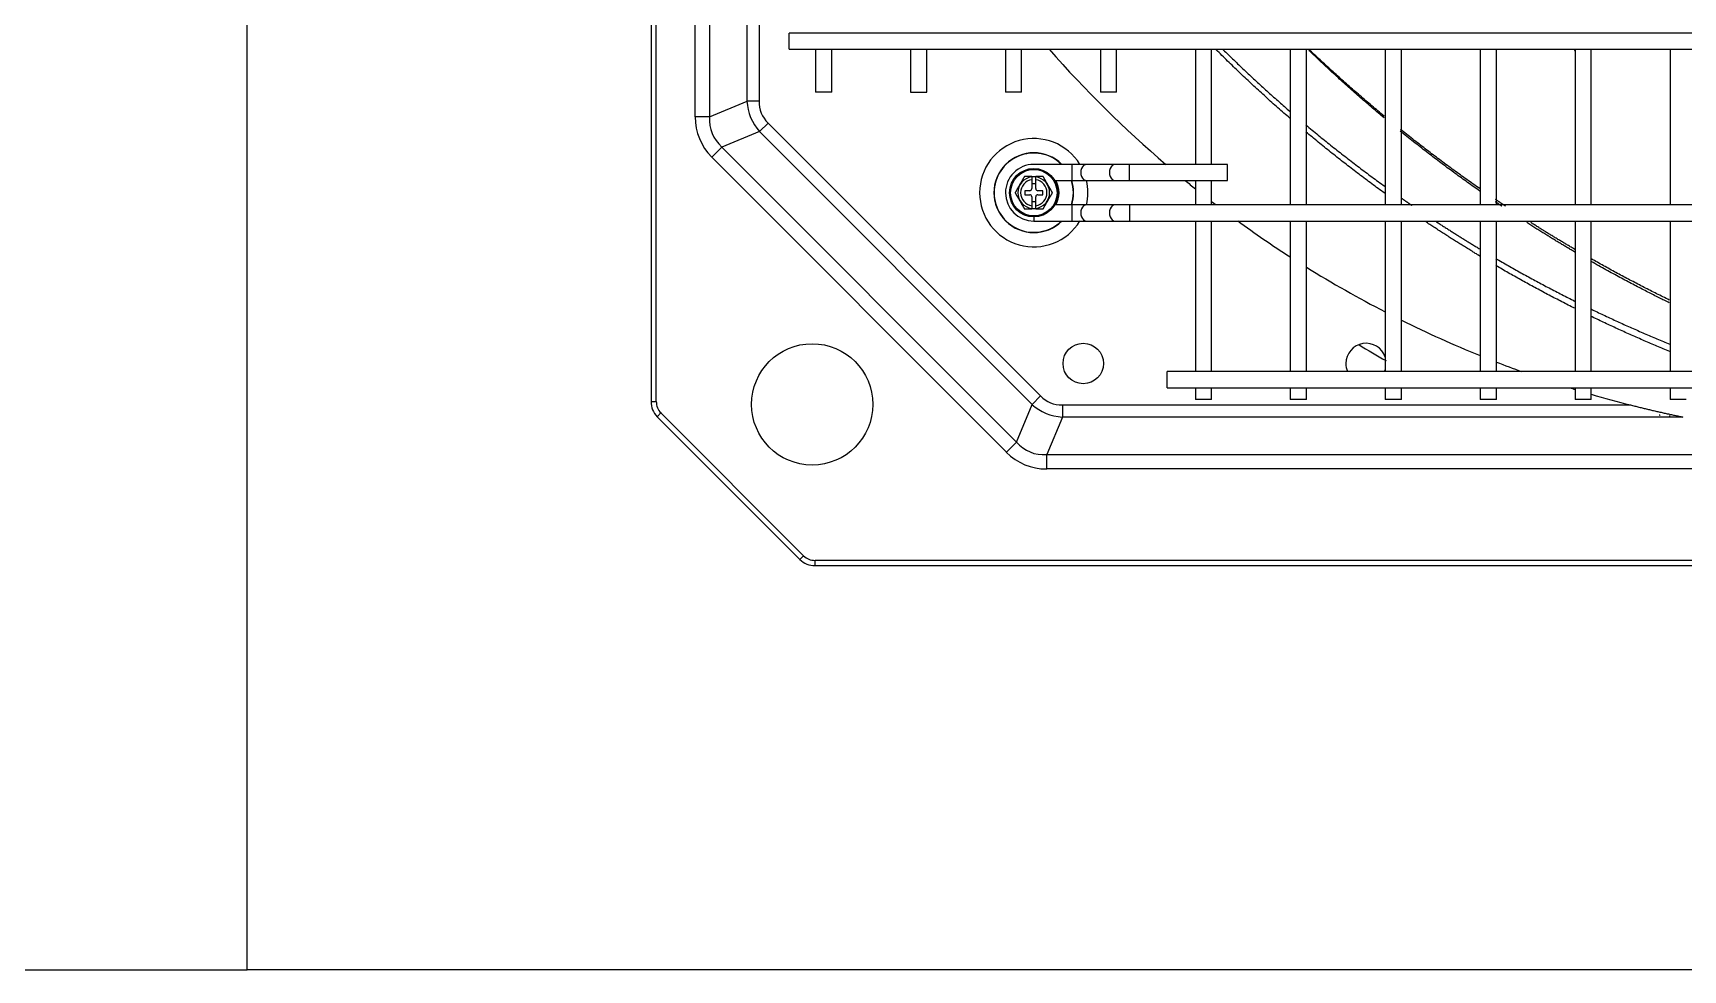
# Model space of a CAD drawing. Header units: millimetres. Extents: x 0 to 504600, y 0 to 118800.
# Drawn here: x 433051.3 to 433459.7, y 45578.4 to 45810.2 of the extents above; entities that cross this region are included whole.
import ezdxf

# ---------------------------------------------------------------- set-up
doc = ezdxf.new("R2010")
doc.units = ezdxf.units.MM
doc.header["$LTSCALE"] = 200
doc.layers.add('LG-AIRCON', color=240, linetype='Continuous')

# ---------------------------------------------------------------- blocks, each defined once
blk = doc.blocks.new('UXC')
at = {"layer": 'LG-AIRCON', "color": 0}
for p, q in [((1168.46, 762), (391.35, 762)), ((391.35, 760.7), (1168.46, 760.7)), ((1168.46, 762), (1168.46, 760.7)), ((1172.2, 760.45), (1171.29, 759.53)), ((1207.5, 725.15), (1172.2, 760.45)), ((1171.29, 759.53), (1206.58, 724.23)), ((493.1, 738.07), (1111.1, 738.07)), ((1111.1, 738.07), (1111.1, 734.54)), ((1111.1, 734.54), (493.1, 734.54)), ((1107.24, 725.23), (1111.1, 734.54)), ((1118.6, 731.43), (1114.74, 722.12)), ((1118.6, 731.43), (1121.1, 733.92)), ((1191.5, 658.46), (1118.6, 731.43)), ((1121.1, 733.92), (1194, 660.96)), ((953.62, 725.23), (1107.24, 725.23)), ((1107.24, 722.26), (1107.24, 725.23)), ((1207.5, 725.15), (1206.58, 724.23)), ((952.81, 720.91), (956.81, 720.91)), ((956.81, 717.99), (956.81, 720.91)), ((1107.24, 722.26), (966.6, 722.26)), ((976.31, 720.91), (980.31, 720.91)), ((976.31, 720.91), (976.31, 717.99)), ((980.31, 717.99), (980.31, 720.91)), ((999.81, 720.91), (1003.81, 720.91)), ((999.81, 720.91), (999.81, 717.99)), ((1003.81, 717.99), (1003.81, 720.91)), ((1023.31, 720.91), (1027.31, 720.91)), ((1023.31, 720.91), (1023.31, 717.99)), ((1027.31, 717.99), (1027.31, 720.91)), ((1046.81, 720.91), (1050.81, 720.91)), ((1046.81, 720.91), (1046.81, 717.99)), ((1050.81, 717.99), (1050.81, 720.91)), ((1070.31, 720.91), (1074.31, 720.91)), ((1070.31, 720.91), (1070.31, 717.99)), ((1074.31, 717.99), (1074.31, 720.91)), ((1112.64, 720.02), (1114.74, 722.12)), ((1180.09, 652.51), (1112.64, 720.02)), ((1114.74, 722.12), (1182.19, 654.61)), ((1209.05, 721.4), (1207.75, 721.4)), ((1207.75, 721.4), (1207.75, 40.6)), ((1209.05, 40.6), (1209.05, 721.4)), ((1081.32, 718), (522.8, 718)), ((1081.32, 718), (1081.32, 716)), ((1081.32, 716), (1081.32, 714)), ((522.8, 714), (1081.32, 714)), ((956.81, 676.75), (956.81, 714)), ((976.31, 714), (976.31, 676.75)), ((980.31, 676.75), (980.31, 714)), ((999.81, 714), (999.81, 676.75)), ((1003.81, 676.75), (1003.81, 714)), ((1023.31, 714), (1023.31, 676.75)), ((1027.31, 676.75), (1027.31, 714)), ((1046.81, 714), (1046.81, 676.75)), ((1050.81, 676.75), (1050.81, 714)), ((1070.31, 714), (1070.31, 676.75)), ((1074.31, 676.75), (1074.31, 714)), ((1090.65, 676.75), (513.47, 676.75)), ((1094.19, 676.75), (1090.65, 676.75)), ((1090.65, 672.75), (1090.65, 676.75)), ((1101.26, 676.75), (1094.19, 676.75)), ((1104.79, 676.75), (1101.26, 676.75)), ((1104.79, 676.75), (1104.79, 672.75)), ((1114.31, 676.75), (1104.79, 676.75)), ((1114.31, 675.66), (1114.31, 676.75)), ((513.47, 672.75), (1090.65, 672.75)), ((956.81, 634.25), (956.81, 672.74)), ((976.31, 672.74), (976.31, 634.25)), ((980.31, 634.25), (980.31, 672.74)), ((999.81, 672.74), (999.81, 634.25)), ((1003.81, 634.25), (1003.81, 672.74)), ((1023.31, 672.74), (1023.31, 634.25)), ((1027.31, 634.25), (1027.31, 672.74)), ((1046.81, 672.74), (1046.81, 634.25)), ((1050.81, 634.25), (1050.81, 672.74)), ((1070.31, 672.74), (1070.31, 666.75)), ((1074.31, 666.75), (1074.31, 672.74)), ((1090.65, 672.75), (1094.19, 672.75)), ((1094.19, 672.75), (1101.26, 672.75)), ((1101.26, 672.75), (1104.79, 672.75)), ((1104.79, 672.75), (1109.12, 672.75)), ((1112.11, 670.25), (1112.11, 669.25)), ((1113.31, 670.25), (1112.11, 670.25)), ((1113.81, 673.75), (1114.81, 673.75)), ((1113.81, 673.64), (1113.81, 672.96)), ((1113.81, 672.96), (1113.81, 670.75)), ((1114.81, 671.95), (1113.81, 671.95)), ((1114.81, 672.96), (1114.81, 673.64)), ((1114.81, 670.75), (1114.81, 672.96)), ((1116.51, 670.25), (1115.31, 670.25)), ((1116.51, 669.25), (1116.51, 670.25)), ((1090.65, 666.75), (1066.36, 666.75)), ((1066.36, 666.75), (1066.36, 662.75)), ((1094.19, 666.75), (1090.65, 666.75)), ((1090.65, 666.75), (1090.65, 662.75)), ((1101.26, 666.75), (1094.19, 666.75)), ((1104.79, 666.75), (1101.26, 666.75)), ((1104.79, 666.75), (1104.79, 662.75)), ((1109.12, 666.75), (1104.79, 666.75)), ((1112.11, 669.25), (1113.31, 669.25)), ((1113.81, 668.75), (1113.81, 666.54)), ((1113.81, 667.55), (1114.81, 667.55)), ((1113.81, 666.54), (1113.81, 665.86)), ((1114.81, 665.75), (1113.81, 665.75)), ((1114.81, 666.54), (1114.81, 668.75)), ((1114.81, 665.86), (1114.81, 666.54)), ((1115.31, 669.25), (1116.51, 669.25)), ((1066.36, 662.75), (1090.65, 662.75)), ((1070.31, 662.74), (1070.31, 634.25)), ((1074.31, 634.25), (1074.31, 662.74)), ((1090.65, 662.75), (1094.19, 662.75)), ((1094.19, 662.75), (1101.26, 662.75)), ((1101.26, 662.75), (1104.79, 662.75)), ((1104.79, 662.75), (1114.31, 662.75)), ((1182.19, 654.61), (1191.5, 658.46)), ((1191.5, 658.46), (1194, 660.96)), ((1180.09, 652.51), (1182.19, 654.61)), ((1194.6, 650.97), (1185.29, 647.11)), ((1194.6, 110.97), (1194.6, 650.97)), ((1194.6, 650.97), (1198.13, 650.97)), ((1198.13, 650.97), (1198.13, 110.97)), ((1182.32, 114.82), (1182.32, 647.11)), ((1182.32, 647.11), (1185.29, 647.11)), ((1185.29, 647.11), (1185.29, 114.82)), ((1093.81, 644.91), (1097.81, 644.91)), ((1093.81, 644.91), (1093.81, 634.25)), ((1097.81, 634.25), (1097.81, 644.91)), ((1117.31, 644.91), (1117.31, 634.25)), ((1117.31, 644.91), (1121.31, 644.91)), ((1121.31, 634.25), (1121.31, 644.91)), ((1144.81, 644.91), (1140.81, 644.91)), ((1140.81, 644.91), (1140.81, 634.25)), ((1144.81, 634.25), (1144.81, 644.91)), ((1164.31, 644.91), (1168.31, 644.91)), ((1164.31, 644.91), (1164.31, 634.25)), ((1168.31, 634.25), (1168.31, 644.91)), ((1174.82, 634.25), (429.3, 634.25)), ((1174.82, 634.25), (1174.82, 632.25)), ((429.3, 630.25), (1174.82, 630.25)), ((1174.82, 632.25), (1174.82, 630.25))]:
    blk.add_line(p, q, dxfattribs=at)
for points in [[(966.6, 722.26), (966.34, 722.33), (966.08, 722.39), (965.82, 722.46), (965.56, 722.52), (965.3, 722.59), (965.04, 722.65), (964.78, 722.72), (964.52, 722.78), (964.26, 722.84), (964, 722.91), (963.74, 722.97), (963.48, 723.03), (963.22, 723.1), (962.96, 723.16), (962.7, 723.22), (962.44, 723.28), (962.18, 723.34), (961.92, 723.4), (961.66, 723.47), (961.4, 723.53), (961.14, 723.59), (960.88, 723.65), (960.62, 723.71), (960.36, 723.77), (960.1, 723.83), (959.84, 723.89), (959.58, 723.95), (959.32, 724), (959.06, 724.06), (958.8, 724.12), (958.54, 724.18), (958.28, 724.24), (958.02, 724.29), (957.76, 724.35), (957.5, 724.41), (957.24, 724.47), (956.98, 724.52), (956.72, 724.58), (956.46, 724.63), (956.2, 724.69), (955.95, 724.74), (955.69, 724.8), (955.43, 724.85), (955.17, 724.91), (954.91, 724.96), (954.65, 725.02), (954.39, 725.07), (954.14, 725.12), (953.88, 725.18), (953.62, 725.23)], [(956.89, 725.07), (956.85, 724.87)], [(959.28, 724.83), (959.29, 724.83), (959.29, 724.83), (959.3, 724.83), (959.3, 724.83), (959.31, 724.83), (959.31, 724.83), (959.32, 724.83), (959.32, 724.82), (959.33, 724.82), (959.33, 724.82), (959.33, 724.82), (959.34, 724.82), (959.34, 724.82), (959.35, 724.82), (959.35, 724.82), (959.36, 724.82), (959.36, 724.81), (959.37, 724.81), (959.37, 724.81), (959.38, 724.81), (959.38, 724.81), (959.39, 724.81), (959.39, 724.81), (959.4, 724.81), (959.4, 724.81), (959.4, 724.81), (959.41, 724.8), (959.41, 724.8), (959.42, 724.8), (959.42, 724.8), (959.43, 724.8), (959.43, 724.8), (959.44, 724.8), (959.44, 724.8), (959.45, 724.8), (959.45, 724.8), (959.46, 724.79), (959.46, 724.79), (959.47, 724.79), (959.47, 724.79), (959.47, 724.79), (959.48, 724.79), (959.48, 724.79), (959.49, 724.79), (959.49, 724.79), (959.5, 724.78), (959.5, 724.78), (959.51, 724.78), (959.51, 724.78), (959.52, 724.78)], [(956.91, 709.01), (957.3, 708.85), (957.7, 708.69), (958.09, 708.53), (958.49, 708.36), (958.88, 708.2), (959.28, 708.03), (959.67, 707.87), (960.06, 707.7), (960.46, 707.54), (960.85, 707.37), (961.24, 707.21), (961.64, 707.04), (962.03, 706.87), (962.42, 706.7), (962.82, 706.53), (963.21, 706.36), (963.6, 706.19), (963.99, 706.02), (964.38, 705.85), (964.78, 705.68), (965.17, 705.51), (965.56, 705.34), (965.95, 705.16), (966.34, 704.99), (966.73, 704.82), (967.12, 704.64), (967.51, 704.47), (967.9, 704.29), (968.29, 704.12), (968.68, 703.94), (969.07, 703.76), (969.46, 703.58), (969.85, 703.41), (970.24, 703.23), (970.63, 703.05), (971.02, 702.87), (971.41, 702.69), (971.8, 702.51), (972.18, 702.33), (972.57, 702.15), (972.96, 701.96), (973.35, 701.78), (973.73, 701.6), (974.12, 701.42), (974.51, 701.23), (974.9, 701.05), (975.28, 700.86), (975.67, 700.68), (976.06, 700.49), (976.44, 700.3)], [(976.44, 698.51), (976.05, 698.7), (975.66, 698.88), (975.28, 699.07), (974.89, 699.25), (974.5, 699.43), (974.12, 699.62), (973.73, 699.8), (973.34, 699.98), (972.95, 700.16), (972.57, 700.35), (972.18, 700.53), (971.79, 700.71), (971.4, 700.89), (971.01, 701.07), (970.62, 701.24), (970.23, 701.42), (969.85, 701.6), (969.46, 701.78), (969.07, 701.95), (968.68, 702.13), (968.29, 702.31), (967.9, 702.48), (967.51, 702.66), (967.12, 702.83), (966.73, 703), (966.34, 703.18), (965.94, 703.35), (965.55, 703.52), (965.16, 703.69), (964.77, 703.87), (964.38, 704.04), (963.99, 704.21), (963.6, 704.38), (963.2, 704.54), (962.81, 704.71), (962.42, 704.88), (962.03, 705.05), (961.63, 705.22), (961.24, 705.38), (960.85, 705.55), (960.45, 705.71), (960.06, 705.88), (959.67, 706.04), (959.27, 706.21), (958.88, 706.37), (958.48, 706.53), (958.09, 706.7), (957.7, 706.86), (957.3, 707.02), (956.91, 707.18)], [(957.01, 696.97), (957.32, 696.82), (957.62, 696.67), (957.93, 696.52), (958.25, 696.36), (958.57, 696.21), (958.89, 696.05), (959.21, 695.89), (959.54, 695.72), (959.87, 695.56), (960.21, 695.39), (960.55, 695.22), (960.89, 695.05), (961.24, 694.87), (961.58, 694.7), (961.94, 694.52), (962.29, 694.34), (962.65, 694.15), (963.01, 693.97), (963.38, 693.78), (963.75, 693.59), (964.12, 693.4), (964.5, 693.2), (964.87, 693.01), (965.26, 692.81), (965.64, 692.61), (966.03, 692.4), (966.42, 692.2), (966.82, 691.99), (967.22, 691.78), (967.62, 691.56), (968.02, 691.35), (968.43, 691.13), (968.84, 690.91), (969.26, 690.69), (969.68, 690.46), (970.1, 690.23), (970.52, 690), (970.95, 689.77), (971.38, 689.53), (971.81, 689.3), (972.25, 689.06), (972.69, 688.81), (973.14, 688.57), (973.58, 688.32), (974.03, 688.07), (974.49, 687.81), (974.94, 687.56), (975.4, 687.3), (975.86, 687.04), (976.33, 686.77)], [(957.01, 696.29), (957.4, 696.09), (957.79, 695.9), (958.19, 695.71), (958.58, 695.52), (958.97, 695.32), (959.36, 695.13), (959.75, 694.93), (960.14, 694.74), (960.53, 694.54), (960.92, 694.35), (961.31, 694.15), (961.7, 693.95), (962.09, 693.75), (962.48, 693.56), (962.87, 693.36), (963.26, 693.16), (963.64, 692.96), (964.03, 692.76), (964.42, 692.56), (964.81, 692.36), (965.2, 692.16), (965.58, 691.95), (965.97, 691.75), (966.36, 691.55), (966.74, 691.35), (967.13, 691.14), (967.51, 690.94), (967.9, 690.73), (968.29, 690.53), (968.67, 690.32), (969.06, 690.12), (969.44, 689.91), (969.83, 689.7), (970.21, 689.49), (970.59, 689.29), (970.98, 689.08), (971.36, 688.87), (971.74, 688.66), (972.13, 688.45), (972.51, 688.24), (972.89, 688.03), (973.27, 687.82), (973.66, 687.6), (974.04, 687.39), (974.42, 687.18), (974.8, 686.97), (975.18, 686.75), (975.56, 686.54), (975.94, 686.32), (976.32, 686.11)], [(999.93, 686.02), (999.55, 686.25), (999.17, 686.47), (998.79, 686.69), (998.4, 686.91), (998.02, 687.13), (997.63, 687.35), (997.25, 687.57), (996.87, 687.79), (996.48, 688.01), (996.09, 688.23), (995.71, 688.45), (995.32, 688.66), (994.94, 688.88), (994.55, 689.1), (994.16, 689.31), (993.77, 689.53), (993.39, 689.74), (993, 689.96), (992.61, 690.17), (992.22, 690.39), (991.83, 690.6), (991.44, 690.81), (991.05, 691.02), (990.66, 691.24), (990.27, 691.45), (989.88, 691.66), (989.49, 691.87), (989.1, 692.08), (988.7, 692.29), (988.31, 692.49), (987.92, 692.7), (987.53, 692.91), (987.14, 693.12), (986.74, 693.32), (986.35, 693.53), (985.96, 693.73), (985.56, 693.94), (985.17, 694.14), (984.78, 694.35), (984.38, 694.55), (983.99, 694.75), (983.6, 694.95), (983.2, 695.15), (982.81, 695.36), (982.41, 695.56), (982.02, 695.76), (981.62, 695.95), (981.23, 696.15), (980.83, 696.35), (980.44, 696.55)], [(980.45, 698.33), (980.84, 698.13), (981.24, 697.94), (981.63, 697.74), (982.03, 697.54), (982.42, 697.34), (982.81, 697.14), (983.21, 696.94), (983.6, 696.73), (984, 696.53), (984.39, 696.33), (984.78, 696.12), (985.18, 695.92), (985.57, 695.72), (985.96, 695.51), (986.35, 695.31), (986.75, 695.1), (987.14, 694.89), (987.53, 694.69), (987.92, 694.48), (988.31, 694.27), (988.7, 694.06), (989.09, 693.85), (989.49, 693.64), (989.88, 693.43), (990.27, 693.22), (990.66, 693.01), (991.05, 692.8), (991.44, 692.58), (991.83, 692.37), (992.22, 692.16), (992.61, 691.94), (992.99, 691.73), (993.38, 691.51), (993.77, 691.3), (994.16, 691.08), (994.54, 690.86), (994.93, 690.65), (995.32, 690.43), (995.7, 690.21), (996.09, 689.99), (996.47, 689.78), (996.86, 689.56), (997.24, 689.34), (997.63, 689.12), (998.01, 688.9), (998.4, 688.67), (998.78, 688.45), (999.16, 688.23), (999.54, 688.01), (999.93, 687.79)], [(980.4, 684.42), (980.62, 684.29), (980.85, 684.16), (981.07, 684.03), (981.3, 683.9), (981.52, 683.76), (981.75, 683.63), (981.97, 683.5), (982.2, 683.36), (982.43, 683.23), (982.66, 683.09), (982.88, 682.95), (983.11, 682.82), (983.34, 682.68), (983.57, 682.54), (983.81, 682.4), (984.04, 682.26), (984.27, 682.12), (984.5, 681.98), (984.74, 681.84), (984.97, 681.7), (985.2, 681.56), (985.44, 681.41), (985.67, 681.27), (985.91, 681.12), (986.15, 680.98), (986.39, 680.83), (986.62, 680.69), (986.86, 680.54), (987.1, 680.39), (987.34, 680.25), (987.58, 680.1), (987.82, 679.95), (988.06, 679.8), (988.31, 679.65), (988.55, 679.5), (988.79, 679.34), (989.04, 679.19), (989.28, 679.04), (989.52, 678.88), (989.77, 678.73), (990.02, 678.58), (990.26, 678.42), (990.51, 678.26), (990.76, 678.11), (991.01, 677.95), (991.26, 677.79), (991.5, 677.63), (991.75, 677.47), (992, 677.31), (992.26, 677.15)], [(980.41, 683.76), (980.63, 683.63), (980.85, 683.5), (981.07, 683.37), (981.29, 683.24), (981.51, 683.11), (981.73, 682.98), (981.95, 682.85), (982.17, 682.72), (982.38, 682.59), (982.6, 682.46), (982.82, 682.33), (983.04, 682.2), (983.26, 682.07), (983.48, 681.94), (983.69, 681.81), (983.91, 681.68), (984.13, 681.55), (984.35, 681.42), (984.57, 681.29), (984.78, 681.16), (985, 681.03), (985.22, 680.9), (985.44, 680.76), (985.65, 680.63), (985.87, 680.5), (986.09, 680.37), (986.31, 680.23), (986.52, 680.1), (986.74, 679.97), (986.96, 679.84), (987.17, 679.7), (987.39, 679.57), (987.61, 679.44), (987.82, 679.3), (988.04, 679.17), (988.26, 679.04), (988.47, 678.9), (988.69, 678.77), (988.9, 678.63), (989.12, 678.5), (989.34, 678.36), (989.55, 678.23), (989.77, 678.09), (989.98, 677.96), (990.2, 677.82), (990.41, 677.69), (990.63, 677.55), (990.84, 677.42), (991.06, 677.28), (991.27, 677.15)], [(1003.93, 685.41), (1004.21, 685.24), (1004.48, 685.08), (1004.75, 684.91), (1005.03, 684.75), (1005.3, 684.58), (1005.57, 684.42), (1005.84, 684.25), (1006.11, 684.08), (1006.39, 683.92), (1006.66, 683.75), (1006.93, 683.58), (1007.2, 683.42), (1007.47, 683.25), (1007.74, 683.08), (1008.01, 682.91), (1008.28, 682.74), (1008.55, 682.57), (1008.82, 682.41), (1009.09, 682.24), (1009.36, 682.07), (1009.63, 681.9), (1009.9, 681.73), (1010.17, 681.56), (1010.44, 681.39), (1010.71, 681.22), (1010.98, 681.05), (1011.24, 680.88), (1011.51, 680.71), (1011.78, 680.53), (1012.05, 680.36), (1012.32, 680.19), (1012.58, 680.02), (1012.85, 679.85), (1013.12, 679.67), (1013.39, 679.5), (1013.65, 679.33), (1013.92, 679.15), (1014.19, 678.98), (1014.45, 678.81), (1014.72, 678.63), (1014.98, 678.46), (1015.25, 678.28), (1015.51, 678.11), (1015.78, 677.93), (1016.05, 677.76), (1016.31, 677.58), (1016.57, 677.41), (1016.84, 677.23), (1017.1, 677.06), (1017.37, 676.88)], [(1014.83, 676.82), (1014.61, 676.96), (1014.4, 677.1), (1014.18, 677.24), (1013.97, 677.38), (1013.75, 677.52), (1013.54, 677.66), (1013.32, 677.8), (1013.11, 677.94), (1012.89, 678.08), (1012.67, 678.22), (1012.46, 678.36), (1012.24, 678.5), (1012.02, 678.64), (1011.81, 678.78), (1011.59, 678.91), (1011.37, 679.05), (1011.16, 679.19), (1010.94, 679.33), (1010.72, 679.47), (1010.51, 679.6), (1010.29, 679.74), (1010.07, 679.88), (1009.85, 680.02), (1009.64, 680.15), (1009.42, 680.29), (1009.2, 680.43), (1008.98, 680.56), (1008.76, 680.7), (1008.55, 680.83), (1008.33, 680.97), (1008.11, 681.11), (1007.89, 681.24), (1007.67, 681.38), (1007.45, 681.51), (1007.23, 681.65), (1007.01, 681.78), (1006.8, 681.92), (1006.58, 682.05), (1006.36, 682.19), (1006.14, 682.32), (1005.92, 682.46), (1005.7, 682.59), (1005.48, 682.72), (1005.26, 682.86), (1005.04, 682.99), (1004.82, 683.13), (1004.6, 683.26), (1004.38, 683.39), (1004.15, 683.52), (1003.93, 683.66)], [(997.52, 673.1), (997.57, 673.06), (997.62, 673.03), (997.67, 673), (997.72, 672.96), (997.77, 672.93), (997.82, 672.9), (997.87, 672.86), (997.92, 672.83), (997.97, 672.8), (998.02, 672.77), (998.07, 672.73), (998.12, 672.7), (998.17, 672.67), (998.22, 672.63), (998.27, 672.6), (998.32, 672.57), (998.37, 672.53), (998.42, 672.5), (998.47, 672.47), (998.52, 672.43), (998.57, 672.4), (998.62, 672.37), (998.67, 672.33), (998.72, 672.3), (998.77, 672.27), (998.82, 672.23), (998.87, 672.2), (998.92, 672.17), (998.96, 672.13), (999.01, 672.1), (999.06, 672.07), (999.11, 672.03), (999.16, 672), (999.21, 671.97), (999.26, 671.94), (999.31, 671.9), (999.36, 671.87), (999.41, 671.84), (999.46, 671.8), (999.51, 671.77), (999.56, 671.74), (999.61, 671.7), (999.66, 671.67), (999.71, 671.64), (999.76, 671.6), (999.81, 671.57), (999.86, 671.53), (999.91, 671.5), (999.96, 671.47), (1000.01, 671.43)], [(998.45, 673.09), (998.48, 673.07), (998.51, 673.05), (998.54, 673.03), (998.58, 673), (998.61, 672.98), (998.64, 672.96), (998.67, 672.94), (998.7, 672.92), (998.73, 672.9), (998.76, 672.88), (998.79, 672.86), (998.83, 672.84), (998.86, 672.82), (998.89, 672.79), (998.92, 672.77), (998.95, 672.75), (998.98, 672.73), (999.01, 672.71), (999.04, 672.69), (999.07, 672.67), (999.11, 672.65), (999.14, 672.63), (999.17, 672.61), (999.2, 672.58), (999.23, 672.56), (999.26, 672.54), (999.29, 672.52), (999.32, 672.5), (999.36, 672.48), (999.39, 672.46), (999.42, 672.44), (999.45, 672.42), (999.48, 672.39), (999.51, 672.37), (999.54, 672.35), (999.58, 672.33), (999.61, 672.31), (999.64, 672.29), (999.67, 672.27), (999.7, 672.25), (999.73, 672.22), (999.76, 672.2), (999.79, 672.18), (999.83, 672.16), (999.86, 672.14), (999.89, 672.12), (999.92, 672.1), (999.95, 672.07), (999.98, 672.05), (1000.01, 672.03)], [(1023.46, 670.99), (1023.4, 671.03), (1023.34, 671.07), (1023.29, 671.11), (1023.23, 671.15), (1023.17, 671.18), (1023.12, 671.22), (1023.06, 671.26), (1023.01, 671.3), (1022.95, 671.34), (1022.89, 671.38), (1022.84, 671.42), (1022.78, 671.46), (1022.72, 671.5), (1022.67, 671.54), (1022.61, 671.58), (1022.55, 671.62), (1022.5, 671.66), (1022.44, 671.7), (1022.38, 671.73), (1022.33, 671.77), (1022.27, 671.81), (1022.21, 671.85), (1022.16, 671.89), (1022.1, 671.93), (1022.04, 671.97), (1021.99, 672.01), (1021.93, 672.05), (1021.87, 672.09), (1021.82, 672.13), (1021.76, 672.16), (1021.7, 672.2), (1021.65, 672.24), (1021.59, 672.28), (1021.54, 672.32), (1021.48, 672.36), (1021.42, 672.4), (1021.37, 672.44), (1021.31, 672.48), (1021.25, 672.52), (1021.19, 672.55), (1021.14, 672.59), (1021.08, 672.63), (1021.02, 672.67), (1020.97, 672.71), (1020.91, 672.75), (1020.85, 672.79), (1020.8, 672.83), (1020.74, 672.87), (1020.68, 672.91), (1020.63, 672.94)], [(1027.43, 669.89), (1027.84, 669.6), (1028.24, 669.31), (1028.64, 669.02), (1029.04, 668.73), (1029.44, 668.43), (1029.83, 668.14), (1030.23, 667.85), (1030.63, 667.55), (1031.03, 667.26), (1031.43, 666.96), (1031.82, 666.67), (1032.22, 666.37), (1032.62, 666.08), (1033.01, 665.78), (1033.41, 665.48), (1033.8, 665.18), (1034.2, 664.88), (1034.59, 664.58), (1034.98, 664.28), (1035.38, 663.98), (1035.77, 663.68), (1036.16, 663.38), (1036.55, 663.08), (1036.94, 662.77), (1037.33, 662.47), (1037.72, 662.17), (1038.11, 661.86), (1038.5, 661.56), (1038.89, 661.25), (1039.28, 660.94), (1039.67, 660.64), (1040.06, 660.33), (1040.44, 660.02), (1040.83, 659.71), (1041.22, 659.4), (1041.6, 659.09), (1041.99, 658.78), (1042.37, 658.47), (1042.76, 658.16), (1043.14, 657.85), (1043.53, 657.54), (1043.91, 657.22), (1044.29, 656.91), (1044.68, 656.6), (1045.06, 656.28), (1045.44, 655.96), (1045.82, 655.65), (1046.2, 655.33), (1046.58, 655.01), (1046.96, 654.7)], [(1112, 673.75), (1111.99, 673.73), (1111.97, 673.7), (1111.94, 673.64), (1111.9, 673.57), (1111.86, 673.5), (1111.81, 673.42), (1111.77, 673.34), (1111.72, 673.25), (1111.67, 673.17), (1111.62, 673.08), (1111.57, 672.99), (1111.52, 672.91), (1111.47, 672.82), (1111.41, 672.73), (1111.36, 672.64), (1111.31, 672.55), (1111.26, 672.46), (1111.21, 672.37), (1111.16, 672.28), (1111.11, 672.2), (1111.05, 672.11), (1111, 672.02), (1110.95, 671.93), (1110.9, 671.84), (1110.85, 671.75), (1110.8, 671.66), (1110.74, 671.57), (1110.69, 671.48), (1110.64, 671.39), (1110.59, 671.3), (1110.54, 671.21), (1110.49, 671.12), (1110.44, 671.03), (1110.38, 670.94), (1110.33, 670.86), (1110.28, 670.77), (1110.23, 670.68), (1110.18, 670.59), (1110.13, 670.5), (1110.08, 670.41), (1110.03, 670.33), (1109.98, 670.24), (1109.93, 670.16), (1109.88, 670.08), (1109.84, 670), (1109.79, 669.92), (1109.76, 669.86), (1109.72, 669.8), (1109.7, 669.77), (1109.69, 669.75)], [(1113.81, 673.75), (1113.77, 673.75), (1113.73, 673.75), (1113.69, 673.75), (1113.65, 673.75), (1113.6, 673.75), (1113.56, 673.75), (1113.52, 673.75), (1113.48, 673.75), (1113.44, 673.75), (1113.4, 673.75), (1113.36, 673.75), (1113.31, 673.75), (1113.27, 673.75), (1113.23, 673.75), (1113.19, 673.75), (1113.15, 673.75), (1113.11, 673.75), (1113.07, 673.75), (1113.02, 673.75), (1112.98, 673.75), (1112.94, 673.75), (1112.9, 673.75), (1112.86, 673.75), (1112.82, 673.75), (1112.78, 673.75), (1112.74, 673.75), (1112.7, 673.75), (1112.66, 673.75), (1112.62, 673.75), (1112.58, 673.75), (1112.54, 673.75), (1112.5, 673.75), (1112.46, 673.75), (1112.42, 673.75), (1112.38, 673.75), (1112.34, 673.75), (1112.31, 673.75), (1112.27, 673.75), (1112.24, 673.75), (1112.2, 673.75), (1112.17, 673.75), (1112.14, 673.75), (1112.11, 673.75), (1112.09, 673.75), (1112.06, 673.75), (1112.04, 673.75), (1112.03, 673.75), (1112.01, 673.75), (1112.01, 673.75), (1112, 673.75)], [(1113.81, 673.75), (1113.81, 673.75), (1113.81, 673.75), (1113.81, 673.74), (1113.81, 673.74), (1113.81, 673.74), (1113.81, 673.74), (1113.81, 673.73), (1113.81, 673.73), (1113.81, 673.73), (1113.81, 673.73), (1113.81, 673.73), (1113.81, 673.72), (1113.81, 673.72), (1113.81, 673.72), (1113.81, 673.72), (1113.81, 673.71), (1113.81, 673.71), (1113.81, 673.71), (1113.81, 673.71), (1113.81, 673.71), (1113.81, 673.7), (1113.81, 673.7), (1113.81, 673.7), (1113.81, 673.7), (1113.81, 673.69), (1113.81, 673.69), (1113.81, 673.69), (1113.81, 673.69), (1113.81, 673.68), (1113.81, 673.68), (1113.81, 673.68), (1113.81, 673.68), (1113.81, 673.68), (1113.81, 673.67), (1113.81, 673.67), (1113.81, 673.67), (1113.81, 673.67), (1113.81, 673.66), (1113.81, 673.66), (1113.81, 673.66), (1113.81, 673.66), (1113.81, 673.66), (1113.81, 673.65), (1113.81, 673.65), (1113.81, 673.65), (1113.81, 673.65), (1113.81, 673.64), (1113.81, 673.64), (1113.81, 673.64), (1113.81, 673.64)], [(1114.81, 673.64), (1114.81, 673.64), (1114.81, 673.64), (1114.81, 673.64), (1114.81, 673.65), (1114.81, 673.65), (1114.81, 673.65), (1114.81, 673.65), (1114.81, 673.65), (1114.81, 673.66), (1114.81, 673.66), (1114.81, 673.66), (1114.81, 673.66), (1114.81, 673.67), (1114.81, 673.67), (1114.81, 673.67), (1114.81, 673.67), (1114.81, 673.68), (1114.81, 673.68), (1114.81, 673.68), (1114.81, 673.68), (1114.81, 673.68), (1114.81, 673.69), (1114.81, 673.69), (1114.81, 673.69), (1114.81, 673.69), (1114.81, 673.7), (1114.81, 673.7), (1114.81, 673.7), (1114.81, 673.7), (1114.81, 673.7), (1114.81, 673.71), (1114.81, 673.71), (1114.81, 673.71), (1114.81, 673.71), (1114.81, 673.72), (1114.81, 673.72), (1114.81, 673.72), (1114.81, 673.72), (1114.81, 673.73), (1114.81, 673.73), (1114.81, 673.73), (1114.81, 673.73), (1114.81, 673.73), (1114.81, 673.74), (1114.81, 673.74), (1114.81, 673.74), (1114.81, 673.74), (1114.81, 673.75), (1114.81, 673.75), (1114.81, 673.75)], [(1116.62, 673.75), (1116.62, 673.75), (1116.61, 673.75), (1116.6, 673.75), (1116.58, 673.75), (1116.56, 673.75), (1116.54, 673.75), (1116.51, 673.75), (1116.48, 673.75), (1116.45, 673.75), (1116.42, 673.75), (1116.39, 673.75), (1116.35, 673.75), (1116.31, 673.75), (1116.28, 673.75), (1116.24, 673.75), (1116.2, 673.75), (1116.16, 673.75), (1116.12, 673.75), (1116.09, 673.75), (1116.05, 673.75), (1116.01, 673.75), (1115.96, 673.75), (1115.92, 673.75), (1115.88, 673.75), (1115.84, 673.75), (1115.8, 673.75), (1115.76, 673.75), (1115.72, 673.75), (1115.68, 673.75), (1115.64, 673.75), (1115.6, 673.75), (1115.56, 673.75), (1115.51, 673.75), (1115.47, 673.75), (1115.43, 673.75), (1115.39, 673.75), (1115.35, 673.75), (1115.31, 673.75), (1115.27, 673.75), (1115.23, 673.75), (1115.19, 673.75), (1115.14, 673.75), (1115.1, 673.75), (1115.06, 673.75), (1115.02, 673.75), (1114.98, 673.75), (1114.94, 673.75), (1114.9, 673.75), (1114.85, 673.75), (1114.81, 673.75)], [(1118.93, 669.75), (1118.92, 669.77), (1118.9, 669.8), (1118.87, 669.86), (1118.83, 669.93), (1118.79, 670), (1118.74, 670.08), (1118.69, 670.16), (1118.65, 670.25), (1118.6, 670.33), (1118.55, 670.42), (1118.5, 670.51), (1118.44, 670.59), (1118.39, 670.68), (1118.34, 670.77), (1118.29, 670.86), (1118.24, 670.95), (1118.19, 671.04), (1118.14, 671.13), (1118.09, 671.22), (1118.03, 671.3), (1117.98, 671.39), (1117.93, 671.48), (1117.88, 671.57), (1117.83, 671.66), (1117.78, 671.75), (1117.72, 671.84), (1117.67, 671.93), (1117.62, 672.02), (1117.57, 672.11), (1117.52, 672.2), (1117.47, 672.29), (1117.41, 672.38), (1117.36, 672.47), (1117.31, 672.56), (1117.26, 672.64), (1117.21, 672.73), (1117.16, 672.82), (1117.11, 672.91), (1117.06, 673), (1117.01, 673.09), (1116.96, 673.17), (1116.91, 673.26), (1116.86, 673.34), (1116.81, 673.42), (1116.76, 673.5), (1116.72, 673.58), (1116.68, 673.64), (1116.65, 673.7), (1116.63, 673.73), (1116.62, 673.75)], [(1003.92, 668.75), (1004.32, 668.47), (1004.73, 668.19), (1005.13, 667.91), (1005.53, 667.63), (1005.93, 667.34), (1006.33, 667.06), (1006.73, 666.78), (1007.13, 666.49), (1007.53, 666.21), (1007.93, 665.92), (1008.33, 665.64), (1008.73, 665.35), (1009.13, 665.06), (1009.53, 664.77), (1009.93, 664.49), (1010.32, 664.2), (1010.72, 663.91), (1011.12, 663.62), (1011.51, 663.33), (1011.91, 663.04), (1012.3, 662.74), (1012.7, 662.45), (1013.09, 662.16), (1013.49, 661.87), (1013.88, 661.57), (1014.27, 661.28), (1014.66, 660.98), (1015.06, 660.69), (1015.45, 660.39), (1015.84, 660.1), (1016.23, 659.8), (1016.62, 659.5), (1017.01, 659.2), (1017.4, 658.9), (1017.79, 658.6), (1018.18, 658.31), (1018.57, 658.01), (1018.96, 657.7), (1019.35, 657.4), (1019.73, 657.1), (1020.12, 656.8), (1020.51, 656.5), (1020.89, 656.19), (1021.28, 655.89), (1021.66, 655.59), (1022.05, 655.28), (1022.43, 654.97), (1022.82, 654.67), (1023.2, 654.36), (1023.58, 654.06)], [(1003.93, 669.34), (1004.3, 669.07), (1004.68, 668.81), (1005.05, 668.55), (1005.43, 668.28), (1005.8, 668.02), (1006.18, 667.75), (1006.56, 667.48), (1006.94, 667.21), (1007.32, 666.93), (1007.7, 666.66), (1008.08, 666.39), (1008.47, 666.11), (1008.85, 665.83), (1009.23, 665.55), (1009.62, 665.27), (1010.01, 664.99), (1010.39, 664.71), (1010.78, 664.42), (1011.17, 664.13), (1011.56, 663.85), (1011.95, 663.56), (1012.34, 663.27), (1012.73, 662.97), (1013.12, 662.68), (1013.52, 662.39), (1013.91, 662.09), (1014.31, 661.79), (1014.7, 661.49), (1015.1, 661.19), (1015.5, 660.89), (1015.9, 660.58), (1016.29, 660.28), (1016.69, 659.97), (1017.09, 659.66), (1017.5, 659.35), (1017.9, 659.04), (1018.3, 658.73), (1018.7, 658.41), (1019.11, 658.1), (1019.51, 657.78), (1019.92, 657.46), (1020.32, 657.14), (1020.73, 656.82), (1021.14, 656.5), (1021.55, 656.17), (1021.96, 655.84), (1022.37, 655.52), (1022.78, 655.19), (1023.19, 654.85), (1023.6, 654.52)], [(1046.95, 652.99), (1046.57, 653.31), (1046.19, 653.62), (1045.81, 653.94), (1045.43, 654.26), (1045.05, 654.57), (1044.67, 654.89), (1044.28, 655.2), (1043.9, 655.51), (1043.52, 655.83), (1043.14, 656.14), (1042.75, 656.45), (1042.37, 656.76), (1041.98, 657.07), (1041.6, 657.38), (1041.21, 657.69), (1040.83, 658), (1040.44, 658.31), (1040.05, 658.62), (1039.66, 658.92), (1039.28, 659.23), (1038.89, 659.54), (1038.5, 659.84), (1038.11, 660.15), (1037.72, 660.45), (1037.33, 660.75), (1036.94, 661.06), (1036.55, 661.36), (1036.16, 661.66), (1035.77, 661.96), (1035.37, 662.26), (1034.98, 662.56), (1034.59, 662.86), (1034.2, 663.16), (1033.8, 663.46), (1033.41, 663.76), (1033.01, 664.06), (1032.62, 664.35), (1032.22, 664.65), (1031.82, 664.95), (1031.43, 665.24), (1031.03, 665.54), (1030.63, 665.83), (1030.24, 666.12), (1029.84, 666.42), (1029.44, 666.71), (1029.04, 667), (1028.64, 667.29), (1028.24, 667.58), (1027.84, 667.87), (1027.44, 668.16)], [(1109.69, 669.75), (1109.7, 669.73), (1109.72, 669.7), (1109.76, 669.64), (1109.79, 669.57), (1109.84, 669.5), (1109.88, 669.42), (1109.93, 669.34), (1109.98, 669.25), (1110.03, 669.17), (1110.08, 669.08), (1110.13, 668.99), (1110.18, 668.91), (1110.23, 668.82), (1110.28, 668.73), (1110.33, 668.64), (1110.39, 668.55), (1110.44, 668.46), (1110.49, 668.37), (1110.54, 668.28), (1110.59, 668.2), (1110.64, 668.11), (1110.69, 668.02), (1110.75, 667.93), (1110.8, 667.84), (1110.85, 667.75), (1110.9, 667.66), (1110.95, 667.57), (1111, 667.48), (1111.06, 667.39), (1111.11, 667.3), (1111.16, 667.21), (1111.21, 667.12), (1111.26, 667.03), (1111.31, 666.94), (1111.36, 666.86), (1111.42, 666.77), (1111.47, 666.68), (1111.52, 666.59), (1111.57, 666.5), (1111.62, 666.41), (1111.67, 666.33), (1111.72, 666.24), (1111.77, 666.16), (1111.81, 666.08), (1111.86, 666), (1111.9, 665.92), (1111.94, 665.86), (1111.97, 665.8), (1111.99, 665.77), (1112, 665.75)], [(1112, 665.75), (1112.01, 665.75), (1112.01, 665.75), (1112.03, 665.75), (1112.04, 665.75), (1112.06, 665.75), (1112.09, 665.75), (1112.11, 665.75), (1112.14, 665.75), (1112.17, 665.75), (1112.21, 665.75), (1112.24, 665.75), (1112.27, 665.75), (1112.31, 665.75), (1112.35, 665.75), (1112.38, 665.75), (1112.42, 665.75), (1112.46, 665.75), (1112.5, 665.75), (1112.54, 665.75), (1112.58, 665.75), (1112.62, 665.75), (1112.66, 665.75), (1112.7, 665.75), (1112.74, 665.75), (1112.78, 665.75), (1112.82, 665.75), (1112.86, 665.75), (1112.91, 665.75), (1112.95, 665.75), (1112.99, 665.75), (1113.03, 665.75), (1113.07, 665.75), (1113.11, 665.75), (1113.15, 665.75), (1113.19, 665.75), (1113.23, 665.75), (1113.27, 665.75), (1113.32, 665.75), (1113.36, 665.75), (1113.4, 665.75), (1113.44, 665.75), (1113.48, 665.75), (1113.52, 665.75), (1113.56, 665.75), (1113.61, 665.75), (1113.65, 665.75), (1113.69, 665.75), (1113.73, 665.75), (1113.77, 665.75), (1113.81, 665.75)], [(1113.81, 665.86), (1113.81, 665.86), (1113.81, 665.86), (1113.81, 665.86), (1113.81, 665.85), (1113.81, 665.85), (1113.81, 665.85), (1113.81, 665.85), (1113.81, 665.85), (1113.81, 665.84), (1113.81, 665.84), (1113.81, 665.84), (1113.81, 665.84), (1113.81, 665.83), (1113.81, 665.83), (1113.81, 665.83), (1113.81, 665.83), (1113.81, 665.82), (1113.81, 665.82), (1113.81, 665.82), (1113.81, 665.82), (1113.81, 665.82), (1113.81, 665.81), (1113.81, 665.81), (1113.81, 665.81), (1113.81, 665.81), (1113.81, 665.8), (1113.81, 665.8), (1113.81, 665.8), (1113.81, 665.8), (1113.81, 665.8), (1113.81, 665.79), (1113.81, 665.79), (1113.81, 665.79), (1113.81, 665.79), (1113.81, 665.78), (1113.81, 665.78), (1113.81, 665.78), (1113.81, 665.78), (1113.81, 665.77), (1113.81, 665.77), (1113.81, 665.77), (1113.81, 665.77), (1113.81, 665.77), (1113.81, 665.76), (1113.81, 665.76), (1113.81, 665.76), (1113.81, 665.76), (1113.81, 665.75), (1113.81, 665.75), (1113.81, 665.75)], [(1114.81, 665.75), (1114.81, 665.75), (1114.81, 665.75), (1114.81, 665.76), (1114.81, 665.76), (1114.81, 665.76), (1114.81, 665.76), (1114.81, 665.77), (1114.81, 665.77), (1114.81, 665.77), (1114.81, 665.77), (1114.81, 665.77), (1114.81, 665.78), (1114.81, 665.78), (1114.81, 665.78), (1114.81, 665.78), (1114.81, 665.79), (1114.81, 665.79), (1114.81, 665.79), (1114.81, 665.79), (1114.81, 665.8), (1114.81, 665.8), (1114.81, 665.8), (1114.81, 665.8), (1114.81, 665.8), (1114.81, 665.81), (1114.81, 665.81), (1114.81, 665.81), (1114.81, 665.81), (1114.81, 665.82), (1114.81, 665.82), (1114.81, 665.82), (1114.81, 665.82), (1114.81, 665.82), (1114.81, 665.83), (1114.81, 665.83), (1114.81, 665.83), (1114.81, 665.83), (1114.81, 665.84), (1114.81, 665.84), (1114.81, 665.84), (1114.81, 665.84), (1114.81, 665.85), (1114.81, 665.85), (1114.81, 665.85), (1114.81, 665.85), (1114.81, 665.85), (1114.81, 665.86), (1114.81, 665.86), (1114.81, 665.86), (1114.81, 665.86)], [(1114.81, 665.75), (1114.85, 665.75), (1114.9, 665.75), (1114.94, 665.75), (1114.98, 665.75), (1115.02, 665.75), (1115.06, 665.75), (1115.1, 665.75), (1115.15, 665.75), (1115.19, 665.75), (1115.23, 665.75), (1115.27, 665.75), (1115.31, 665.75), (1115.35, 665.75), (1115.39, 665.75), (1115.44, 665.75), (1115.48, 665.75), (1115.52, 665.75), (1115.56, 665.75), (1115.6, 665.75), (1115.64, 665.75), (1115.68, 665.75), (1115.73, 665.75), (1115.77, 665.75), (1115.81, 665.75), (1115.85, 665.75), (1115.89, 665.75), (1115.93, 665.75), (1115.97, 665.75), (1116.01, 665.75), (1116.05, 665.75), (1116.09, 665.75), (1116.13, 665.75), (1116.17, 665.75), (1116.2, 665.75), (1116.24, 665.75), (1116.28, 665.75), (1116.32, 665.75), (1116.35, 665.75), (1116.39, 665.75), (1116.42, 665.75), (1116.45, 665.75), (1116.48, 665.75), (1116.51, 665.75), (1116.54, 665.75), (1116.56, 665.75), (1116.58, 665.75), (1116.6, 665.75), (1116.61, 665.75), (1116.62, 665.75), (1116.62, 665.75)], [(1116.62, 665.75), (1116.63, 665.77), (1116.65, 665.8), (1116.68, 665.86), (1116.72, 665.93), (1116.77, 666), (1116.81, 666.08), (1116.86, 666.16), (1116.91, 666.25), (1116.96, 666.33), (1117.01, 666.42), (1117.06, 666.51), (1117.11, 666.59), (1117.16, 666.68), (1117.21, 666.77), (1117.26, 666.86), (1117.31, 666.95), (1117.36, 667.04), (1117.42, 667.13), (1117.47, 667.22), (1117.52, 667.3), (1117.57, 667.39), (1117.62, 667.48), (1117.67, 667.57), (1117.73, 667.66), (1117.78, 667.75), (1117.83, 667.84), (1117.88, 667.93), (1117.93, 668.02), (1117.98, 668.11), (1118.04, 668.2), (1118.09, 668.29), (1118.14, 668.38), (1118.19, 668.47), (1118.24, 668.56), (1118.29, 668.64), (1118.34, 668.73), (1118.4, 668.82), (1118.45, 668.91), (1118.5, 669), (1118.55, 669.09), (1118.6, 669.17), (1118.65, 669.26), (1118.7, 669.34), (1118.74, 669.42), (1118.79, 669.5), (1118.83, 669.58), (1118.87, 669.64), (1118.9, 669.7), (1118.92, 669.73), (1118.93, 669.75)], [(1027.56, 651.27), (1027.92, 650.96), (1028.29, 650.66), (1028.65, 650.35), (1029.01, 650.05), (1029.38, 649.74), (1029.74, 649.43), (1030.11, 649.12), (1030.48, 648.81), (1030.84, 648.49), (1031.21, 648.18), (1031.58, 647.87), (1031.94, 647.55), (1032.31, 647.23), (1032.68, 646.91), (1033.05, 646.59), (1033.42, 646.27), (1033.79, 645.95), (1034.16, 645.62), (1034.53, 645.3), (1034.9, 644.97), (1035.27, 644.64), (1035.64, 644.31), (1036.01, 643.98), (1036.39, 643.65), (1036.76, 643.32), (1037.13, 642.98), (1037.51, 642.65), (1037.88, 642.31), (1038.25, 641.97), (1038.63, 641.63), (1039, 641.29), (1039.38, 640.95), (1039.75, 640.61), (1040.13, 640.26), (1040.51, 639.92), (1040.88, 639.57), (1041.26, 639.22), (1041.64, 638.87), (1042.01, 638.52), (1042.39, 638.17), (1042.77, 637.81), (1043.15, 637.46), (1043.53, 637.1), (1043.91, 636.74), (1044.29, 636.38), (1044.67, 636.02), (1045.05, 635.66), (1045.43, 635.3), (1045.81, 634.93), (1046.19, 634.56)], [(1027.61, 650.78), (1027.99, 650.47), (1028.37, 650.15), (1028.75, 649.84), (1029.12, 649.53), (1029.5, 649.21), (1029.87, 648.9), (1030.25, 648.58), (1030.62, 648.27), (1031, 647.95), (1031.37, 647.63), (1031.74, 647.32), (1032.12, 647), (1032.49, 646.68), (1032.86, 646.36), (1033.23, 646.04), (1033.6, 645.72), (1033.97, 645.4), (1034.35, 645.08), (1034.72, 644.76), (1035.08, 644.44), (1035.45, 644.12), (1035.82, 643.8), (1036.19, 643.47), (1036.56, 643.15), (1036.93, 642.83), (1037.29, 642.5), (1037.66, 642.18), (1038.03, 641.85), (1038.39, 641.53), (1038.76, 641.2), (1039.12, 640.87), (1039.49, 640.54), (1039.85, 640.22), (1040.21, 639.89), (1040.58, 639.56), (1040.94, 639.23), (1041.3, 638.9), (1041.66, 638.57), (1042.02, 638.24), (1042.38, 637.91), (1042.74, 637.58), (1043.1, 637.24), (1043.46, 636.91), (1043.82, 636.58), (1044.18, 636.24), (1044.53, 635.91), (1044.89, 635.57), (1045.25, 635.24), (1045.6, 634.9), (1045.96, 634.56)], [(1067.4, 634.39), (1067.08, 634.71), (1066.76, 635.02), (1066.44, 635.34), (1066.12, 635.65), (1065.79, 635.97), (1065.47, 636.28), (1065.15, 636.6), (1064.82, 636.91), (1064.5, 637.22), (1064.17, 637.53), (1063.85, 637.85), (1063.52, 638.16), (1063.2, 638.47), (1062.87, 638.78), (1062.55, 639.09), (1062.22, 639.4), (1061.89, 639.71), (1061.56, 640.01), (1061.24, 640.32), (1060.91, 640.63), (1060.58, 640.94), (1060.25, 641.24), (1059.92, 641.55), (1059.59, 641.86), (1059.26, 642.16), (1058.93, 642.47), (1058.6, 642.77), (1058.27, 643.07), (1057.94, 643.38), (1057.61, 643.68), (1057.27, 643.98), (1056.94, 644.28), (1056.61, 644.58), (1056.28, 644.89), (1055.94, 645.19), (1055.61, 645.49), (1055.27, 645.78), (1054.94, 646.08), (1054.6, 646.38), (1054.27, 646.68), (1053.93, 646.98), (1053.6, 647.27), (1053.26, 647.57), (1052.92, 647.87), (1052.59, 648.16), (1052.25, 648.46), (1051.91, 648.75), (1051.57, 649.05), (1051.23, 649.34), (1050.89, 649.63)], [(1050.9, 651.34), (1051.28, 651.02), (1051.66, 650.69), (1052.03, 650.37), (1052.41, 650.04), (1052.78, 649.71), (1053.15, 649.38), (1053.53, 649.06), (1053.9, 648.73), (1054.27, 648.4), (1054.64, 648.07), (1055.02, 647.74), (1055.39, 647.4), (1055.76, 647.07), (1056.13, 646.74), (1056.5, 646.41), (1056.87, 646.07), (1057.24, 645.74), (1057.61, 645.4), (1057.97, 645.07), (1058.34, 644.73), (1058.71, 644.39), (1059.07, 644.06), (1059.44, 643.72), (1059.81, 643.38), (1060.17, 643.04), (1060.54, 642.7), (1060.9, 642.36), (1061.27, 642.02), (1061.63, 641.68), (1061.99, 641.34), (1062.36, 641), (1062.72, 640.65), (1063.08, 640.31), (1063.44, 639.96), (1063.8, 639.62), (1064.16, 639.27), (1064.52, 638.93), (1064.88, 638.58), (1065.24, 638.23), (1065.6, 637.89), (1065.96, 637.54), (1066.32, 637.19), (1066.67, 636.84), (1067.03, 636.49), (1067.39, 636.14), (1067.74, 635.79), (1068.1, 635.44), (1068.45, 635.08), (1068.81, 634.73), (1069.16, 634.38)]]:
    blk.add_lwpolyline(points, dxfattribs=at)
for centre, radius in [((1169.16, 722.11), 15), ((1102.06, 712), 5), ((1114.31, 669.75), 6), ((1114.31, 669.75), 5.75)]:
    blk.add_circle(centre, radius, dxfattribs=at)
for centre, radius, start, end in [((1168.46, 756.7), 5.3, 45, 90), ((1168.46, 756.7), 4, 45, 90), ((1203.75, 721.4), 4, 0, 45), ((1203.75, 721.4), 5.3, 0, 45), ((896.56, 446), 285, 73.7495, 75.7741), ((896.56, 446), 285, 72.6283, 72.9101), ((896.56, 446), 285, 68.7591, 70.11), ((929.01, 537), 200, 58.3893, 60.6266), ((1032.06, 712), 5, 156.4142, 161.8087), ((1032.06, 712), 5, 198.1911, 0), ((1032.06, 712), 5, 0, 23.5912), ((896.56, 446), 285, 63.5934, 67.8936), ((896.56, 446), 285, 58.1839, 62.6912), ((896.56, 446), 285, 54.0613, 57.2319), ((1114.31, 669.75), 13.4, 0, 148.5169), ((1114.31, 669.75), 9.87, 225.1912, 134.8087), ((1114.31, 669.75), 9.8, 0, 134.3925), ((1114.31, 669.75), 7, 0, 90), ((896.56, 446), 285, 52.4357, 52.7127), ((1114.31, 669.75), 13.4, 167.0682, 192.9319), ((1114.31, 669.75), 9.87, 162.2981, 180), ((1114.31, 669.75), 9.8, 162.1688, 197.8313), ((1114.31, 669.75), 6.26, 151.3688, 208.6314), ((1114.31, 669.75), 3.92, 97.3304, 262.6696), ((1114.31, 669.75), 3.25, 98.8499, 261.1501), ((1113.31, 670.75), 0.5, 270, 0), ((1114.31, 669.75), 3.92, 277.3304, 82.6696), ((1114.31, 669.75), 3.25, 278.8499, 81.1501), ((1115.31, 670.75), 0.5, 180, 270), ((896.56, 446), 285, 50.7651, 51.4139), ((1114.31, 669.75), 13.4, 211.4831, 0), ((1114.31, 669.75), 9.87, 180, 197.7019), ((1114.31, 669.75), 9.8, 225.6075, 0), ((1113.31, 668.75), 0.5, 0, 90), ((1114.31, 669.75), 7, 270, 0), ((1115.31, 668.75), 0.5, 90, 180), ((896.56, 446), 285, 41.3395, 49.5101), ((990.83, 638), 11, 197.1057, 199.9295)]:
    blk.add_arc(centre, radius, start, end, dxfattribs=at)
for centre, major_axis, ratio, start_param, end_param in [((1105.24, 709.79), (11.29, 27.23), 0.678562, 6.009009, 6.557362), ((1105.24, 709.79), (9.99, 24.09), 0.575125, 6.009009, 6.557362), ((1104.08, 706.99), (7.19, 17.34), 0.799319, 6.009009, 6.557362), ((1104.08, 706.99), (6.09, 14.7), 0.678562, 6.009009, 6.557362), ((1094.19, 674.75), (0, -2), 0.707107, 0, 3.141596), ((1101.26, 674.75), (0, -2), 0.707107, 0, 3.141596), ((1094.19, 664.75), (0, 2), 0.707107, 3.141589, 6.283185), ((1101.26, 664.75), (0, 2), 0.707107, 3.141589, 6.283185), ((1169.85, 645.11), (24.1, 9.97), 0.575203, 6.009333, 6.557037), ((1169.85, 645.11), (27.23, 11.27), 0.678635, 6.009333, 6.557037), ((1167.05, 643.95), (17.34, 7.18), 0.799379, 6.009333, 6.557037), ((1167.05, 643.95), (14.7, 6.09), 0.678635, 6.009333, 6.557037)]:
    blk.add_ellipse(centre, major_axis=major_axis, ratio=ratio, start_param=start_param, end_param=end_param, dxfattribs=at)

msp = doc.modelspace()

# ---------------------------------------------------------------- linework, layer by layer
at = {"layer": 'LG-AIRCON', "color": 8}
for points in [[(430024.22, 45578.42), (433104.22, 45578.42), (433104.22, 46538.42), (430024.22, 46538.42)], [(434944.22, 45578.42), (433104.22, 45578.42), (433104.22, 46538.42), (434944.22, 46538.42)]]:
    msp.add_lwpolyline(points, close=True, dxfattribs=at)

# ---------------------------------------------------------------- block references
at = {"layer": 'LG-AIRCON', "color": 200, "rotation": 180}
msp.add_blockref('UXC', (434413.27, 46440.42), dxfattribs=at)

doc.saveas('drawing.dxf')
